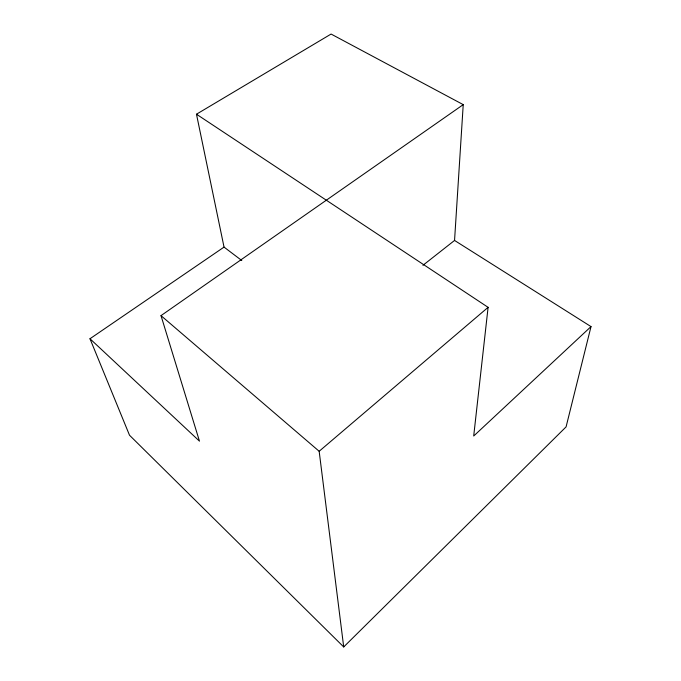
<?xml version="1.0" encoding="UTF-8"?>
<svg xmlns="http://www.w3.org/2000/svg" width="681" height="681" viewBox="0 0 681 681"><rect width="100%" height="100%" fill="white"/><g stroke="black" fill="none" stroke-linecap="round" stroke-linejoin="round"><path stroke-width="1.02" d="M422.935 265.318L454.55 240.444L463.233 104.636L331.085 34.05L196.477 114.212L224.04 247.101L241.781 260.525M196.477 114.212L488.098 307.335L473.704 436.01L591.014 326.599L454.55 240.444M591.014 326.599L566.081 426.876L343.709 646.95L129.509 435.227L89.986 338.746L224.04 247.101M343.709 646.95L319.168 451.273L488.098 307.335M89.986 338.746L199.465 441.143L161.005 315.635L463.233 104.636M161.005 315.635L319.168 451.273"/></g></svg>
